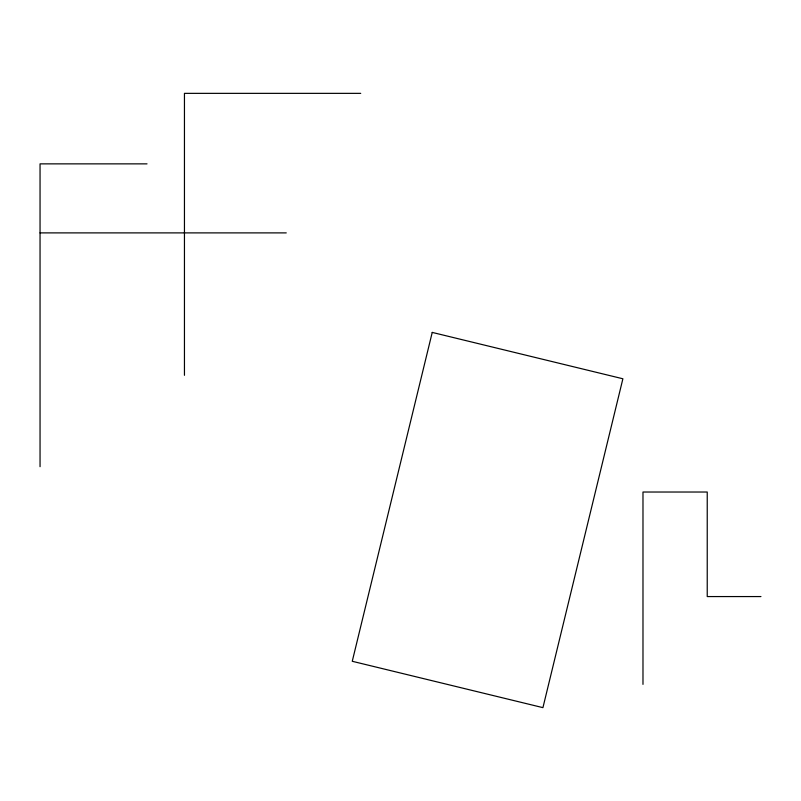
<?xml version="1.0" encoding="UTF-8"?>
<svg xmlns="http://www.w3.org/2000/svg" width="801" height="801" viewBox="0 0 801 801"><rect width="100%" height="100%" fill="white"/><g stroke="black" fill="none" stroke-linecap="round" stroke-linejoin="round"><path stroke-width="1.2" d="M360.72 93.357L184.45 93.357L184.45 375.309M147.024 163.865L40.05 163.865L40.05 466.683M40.05 232.891L286.257 232.891M760.95 596.565L707.233 596.565L707.233 492.024L642.983 492.024L642.983 684.374M432.23 332.415L352.26 661.286L542.928 707.643L622.888 378.773L432.23 332.415"/></g></svg>
